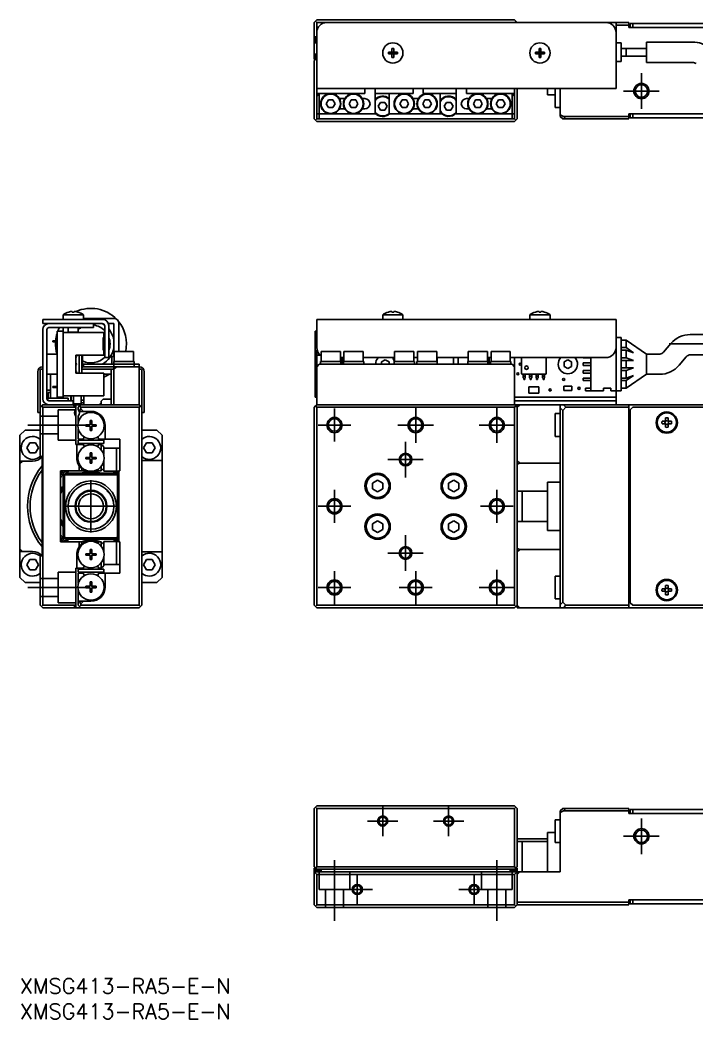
# Model space of a CAD drawing. Extents: x 0 to 566, y -8 to 193.
# Drawn here: x 0 to 133.3, y -8 to 188.8 of the extents above; entities that cross this region are included whole.
import ezdxf

# ---------------------------------------------------------------- set-up
doc = ezdxf.new("R2010")
doc.units = 0
doc.header["$LTSCALE"] = 0.5
doc.linetypes.add('CENTER', pattern=[50.8, 31.75, -6.35, 6.35, -6.35])
doc.linetypes.add('DASHED', pattern=[19.05, 12.7, -6.35])
for name, color, linetype in [('MSM_CENTER', 1, 'CENTER'), ('MSM_CONTINUOUS', 7, 'CONTINUOUS'), ('MSM_DASHED', 4, 'DASHED'), ('MSM_NARROW', 5, 'CONTINUOUS'), ('MSM_PART_NUMBER', 7, 'CONTINUOUS')]:
    doc.layers.add(name, color=color, linetype=linetype)
doc.styles.get("Standard").update_dxf_attribs({"font": 'txt.shx', "height": 1, "bigfont": 'bigfont.shx'})

# ---------------------------------------------------------------- blocks, each defined once
blk = doc.blocks.new('*U2')
at = {"layer": 'MSM_PART_NUMBER'}
blk.add_text('XMSG413-RA5-E-N', height=3, dxfattribs=at).set_placement((0, -3))
blk = doc.blocks.new('*U3')
at = {"layer": 'MSM_PART_NUMBER'}
blk.add_text('XMSG413-RA5-E-N', height=3, dxfattribs=at).set_placement((0, -8))

msp = doc.modelspace()

# ---------------------------------------------------------------- linework, layer by layer
at = {"layer": 'MSM_CENTER'}
for p, q in [((122.500001, 178.3), (122.500001, 171.3)), ((119.000001, 174.8), (126.000001, 174.8)), ((128.000001, 125.000001), (273.000001, 125.000001)), ((62.000001, 105.750001), (62.000001, 112.250001)), ((78.000001, 105.500001), (78.000001, 112.500001)), ((94.000001, 105.500001), (94.000001, 112.500001)), ((13.393954, 109.000001), (1.573791, 109.000001)), ((58.750001, 109.000001), (65.250001, 109.000001)), ((74.500001, 109.000001), (81.500001, 109.000001)), ((90.500001, 109.000001), (97.500001, 109.000001)), ((76.000001, 98.700001), (76.000001, 105.700001)), ((72.500001, 102.200001), (79.500001, 102.200001)), ((14.000001, 87.850001), (14.000001, 98.150001)), ((62.000001, 89.750001), (62.000001, 96.250001)), ((94.000001, 89.750001), (94.000001, 96.250001)), ((8.850001, 93.000001), (19.150001, 93.000001)), ((58.750001, 93.000001), (65.250001, 93.000001)), ((90.750001, 93.000001), (97.250001, 93.000001)), ((76.000001, 80.300001), (76.000001, 87.300001)), ((72.500001, 83.800001), (79.500001, 83.800001)), ((62.000001, 73.750001), (62.000001, 80.250001)), ((78.000001, 73.750001), (78.000001, 80.250001)), ((94.000001, 73.500001), (94.000001, 80.500001)), ((1.573791, 77.000001), (13.393954, 77.000001)), ((58.750001, 77.000001), (65.250001, 77.000001)), ((74.750001, 77.000001), (81.250001, 77.000001)), ((90.500001, 77.000001), (97.500001, 77.000001)), ((71.500001, 28.000001), (71.500001, 34.000001)), ((84.500001, 28.000001), (84.500001, 34.000001)), ((122.500001, 31.500001), (122.500001, 24.500001)), ((68.500001, 31.000001), (74.500001, 31.000001)), ((81.500001, 31.000001), (87.500001, 31.000001)), ((119.000001, 28.000001), (126.000001, 28.000001)), ((62.000001, 23.264857), (62.000001, 11.326492)), ((94.000001, 23.264857), (94.000001, 11.326492)), ((66.500001, 14.500001), (66.500001, 20.500001)), ((89.500001, 14.500001), (89.500001, 20.500001)), ((63.500001, 17.500001), (69.500001, 17.500001)), ((86.500001, 17.500001), (92.500001, 17.500001))]:
    msp.add_line(p, q, dxfattribs=at)
at = {"layer": 'MSM_CONTINUOUS'}
for p, q in [((58.500001, 188.8), (58.000001, 188.3)), ((58.000001, 181.1), (58.000001, 188.3)), ((58.500001, 188.3), (58.250001, 188.55)), ((58.500001, 188.8), (97.500001, 188.8)), ((58.500001, 188.3), (120.000001, 188.3)), ((58.500001, 169.3), (58.500001, 188.3)), ((97.750001, 188.55), (97.500001, 188.8)), ((97.750001, 188.55), (97.500001, 188.3)), ((98.000001, 188.3), (97.750001, 188.55)), ((117.500001, 188.3), (117.500001, 175.3)), ((120.000001, 187.8), (117.500001, 187.8)), ((120.000001, 188.3), (120.000001, 187.3)), ((135.500001, 187.3), (120.000001, 187.3)), ((120.300001, 187.3), (120.300001, 188.1)), ((120.300001, 188.1), (135.300001, 188.1)), ((120.800001, 188.1), (120.800001, 187.3)), ((58.200001, 185.5), (58.200001, 184.3)), ((58.200001, 185.5), (58.500001, 185.5)), ((58.200001, 184.3), (58.500001, 184.3)), ((73.320001, 183.186361), (73.680001, 183.186361)), ((73.320001, 182.48), (73.320001, 183.186361)), ((73.680001, 183.186361), (73.680001, 182.48)), ((102.320001, 183.186361), (102.680001, 183.186361)), ((102.320001, 182.48), (102.320001, 183.186361)), ((102.680001, 183.186361), (102.680001, 182.48)), ((118.500001, 184.3), (117.500001, 184.3)), ((118.500001, 184.3), (118.500001, 180.6)), ((123.500001, 183.2), (118.500001, 183.2)), ((119.500001, 183.2), (119.500001, 181.7)), ((123.500001, 184.45), (123.500001, 180.45)), ((132.622028, 184.45), (123.500001, 184.45)), ((58.000001, 181.8), (58.500001, 182.3)), ((58.500001, 181.8), (58.000001, 181.8)), ((58.000001, 181.6), (58.500001, 181.6)), ((58.500001, 181.3), (58.000001, 180.8)), ((58.100001, 181), (58.000001, 181.1)), ((58.100001, 180.9), (58.100001, 181.1)), ((58.500001, 181.4), (58.400001, 181.4)), ((72.613639, 182.12), (72.613639, 182.48)), ((72.613639, 182.48), (73.320001, 182.48)), ((73.320001, 182.12), (72.613639, 182.12)), ((73.330373, 182.469628), (73.320001, 182.48)), ((73.330373, 182.130372), (73.320001, 182.12)), ((73.320001, 181.413639), (73.320001, 182.12)), ((73.680001, 181.413639), (73.320001, 181.413639)), ((73.330373, 182.469628), (73.669629, 182.469628)), ((73.330373, 182.130372), (73.330373, 182.469628)), ((73.669629, 182.130372), (73.330373, 182.130372)), ((73.669629, 182.469628), (73.680001, 182.48)), ((73.669629, 182.469628), (73.669629, 182.130372)), ((73.669629, 182.130372), (73.680001, 182.12)), ((73.680001, 182.48), (74.386362, 182.48)), ((74.386362, 182.12), (73.680001, 182.12)), ((73.680001, 182.12), (73.680001, 181.413639)), ((74.386362, 182.48), (74.386362, 182.12)), ((101.613639, 182.48), (102.320001, 182.48)), ((101.613639, 182.12), (101.613639, 182.48)), ((102.320001, 182.12), (101.613639, 182.12)), ((102.330373, 182.469628), (102.320001, 182.48)), ((102.330373, 182.130372), (102.320001, 182.12)), ((102.320001, 181.413639), (102.320001, 182.12)), ((102.680001, 181.413639), (102.320001, 181.413639)), ((102.330373, 182.469628), (102.669629, 182.469628)), ((102.330373, 182.130372), (102.330373, 182.469628)), ((102.669629, 182.130372), (102.330373, 182.130372)), ((102.669629, 182.469628), (102.680001, 182.48)), ((102.669629, 182.469628), (102.669629, 182.130372)), ((102.669629, 182.130372), (102.680001, 182.12)), ((102.680001, 182.48), (103.386362, 182.48)), ((102.680001, 182.12), (102.680001, 181.413639)), ((103.386362, 182.12), (102.680001, 182.12)), ((103.386362, 182.48), (103.386362, 182.12)), ((118.500001, 181.7), (123.500001, 181.7)), ((58.000001, 169.3), (58.000001, 180.8)), ((58.500001, 180.8), (58.250001, 181.05)), ((118.500001, 180.6), (117.500001, 180.6)), ((123.500001, 180.45), (132.622028, 180.45)), ((117.500001, 175.3), (58.500001, 175.3)), ((68.000001, 174.3), (68.000001, 175.3)), ((70.000001, 175.3), (70.000001, 170.3)), ((77.500001, 174.3), (77.500001, 175.3)), ((79.500001, 175.3), (79.500001, 174.3)), ((86.000001, 175.3), (86.000001, 170.3)), ((88.000001, 175.3), (88.000001, 174.3)), ((97.500001, 175.3), (97.500001, 169.3)), ((98.000001, 175.3), (98.000001, 169.3)), ((104.000001, 174.05), (104.000001, 175.3)), ((105.500001, 175.3), (105.500001, 171.55)), ((106.500001, 169.8), (106.500001, 175.3)), ((58.500001, 173.8), (59.000001, 174.3)), ((68.000001, 174.3), (58.500001, 174.3)), ((59.000001, 174.3), (59.000001, 169.3)), ((64.01795, 173.3), (62.982052, 173.3)), ((68.000001, 173.3), (67.482052, 173.3)), ((70.000001, 174.3), (77.500001, 174.3)), ((72.800001, 174.3), (72.800001, 170.3)), ((78.51795, 173.3), (77.482052, 173.3)), ((79.500001, 174.3), (86.000001, 174.3)), ((82.800001, 170.3), (82.800001, 174.3)), ((88.000001, 174.3), (97.500001, 174.3)), ((88.51795, 173.3), (88.000001, 173.3)), ((93.01795, 173.3), (91.982052, 173.3)), ((97.000001, 169.3), (97.000001, 174.3)), ((97.000001, 174.3), (97.500001, 173.8)), ((104.000001, 174.05), (105.500001, 174.05)), ((60.383976, 172.3), (60.816988, 173.05)), ((60.816988, 171.55), (60.383976, 172.3)), ((60.816988, 173.05), (61.683014, 173.05)), ((61.683014, 171.55), (60.816988, 171.55)), ((61.683014, 173.05), (62.116026, 172.3)), ((62.116026, 172.3), (61.683014, 171.55)), ((62.982052, 171.3), (64.01795, 171.3)), ((64.883976, 172.3), (65.316988, 173.05)), ((65.316988, 171.55), (64.883976, 172.3)), ((65.316988, 173.05), (66.183014, 173.05)), ((66.183014, 171.55), (65.316988, 171.55)), ((66.183014, 173.05), (66.616026, 172.3)), ((66.616026, 172.3), (66.183014, 171.55)), ((67.482052, 171.3), (68.000001, 171.3)), ((70.633976, 171.8), (71.066988, 172.55)), ((71.066988, 171.05), (70.633976, 171.8)), ((71.066988, 172.55), (71.933014, 172.55)), ((71.933014, 172.55), (72.366026, 171.8)), ((72.366026, 171.8), (71.933014, 171.05)), ((74.883976, 172.3), (75.316988, 173.05)), ((75.316988, 171.55), (74.883976, 172.3)), ((75.316988, 173.05), (76.183014, 173.05)), ((76.183014, 171.55), (75.316988, 171.55)), ((76.183014, 173.05), (76.616026, 172.3)), ((76.616026, 172.3), (76.183014, 171.55)), ((77.482052, 171.3), (78.51795, 171.3)), ((79.383976, 172.3), (79.816988, 173.05)), ((79.816988, 171.55), (79.383976, 172.3)), ((79.816988, 173.05), (80.683014, 173.05)), ((80.683014, 171.55), (79.816988, 171.55)), ((80.683014, 173.05), (81.116026, 172.3)), ((81.116026, 172.3), (80.683014, 171.55)), ((83.633976, 171.8), (84.066988, 172.55)), ((84.066988, 171.05), (83.633976, 171.8)), ((84.066988, 172.55), (84.933014, 172.55)), ((84.933014, 172.55), (85.366026, 171.8)), ((85.366026, 171.8), (84.933014, 171.05)), ((88.000001, 171.3), (88.51795, 171.3)), ((89.383976, 172.3), (89.816988, 173.05)), ((89.816988, 171.55), (89.383976, 172.3)), ((89.816988, 173.05), (90.683014, 173.05)), ((90.683014, 171.55), (89.816988, 171.55)), ((90.683014, 173.05), (91.116026, 172.3)), ((91.116026, 172.3), (90.683014, 171.55)), ((91.982052, 171.3), (93.01795, 171.3)), ((93.883976, 172.3), (94.316988, 173.05)), ((94.316988, 171.55), (93.883976, 172.3)), ((94.316988, 173.05), (95.183014, 173.05)), ((95.183014, 171.55), (94.316988, 171.55)), ((95.183014, 173.05), (95.616026, 172.3)), ((95.616026, 172.3), (95.183014, 171.55)), ((105.500001, 171.55), (106.500001, 171.55)), ((58.000001, 169.3), (58.500001, 168.8)), ((58.250001, 169.05), (58.500001, 169.3)), ((58.500001, 170.3), (70.177125, 170.3)), ((97.500001, 169.3), (58.500001, 169.3)), ((71.933014, 171.05), (71.066988, 171.05)), ((72.800001, 170.3), (83.177125, 170.3)), ((84.933014, 171.05), (84.066988, 171.05)), ((85.822877, 170.3), (97.500001, 170.3)), ((97.500001, 169.3), (97.750001, 169.05)), ((97.750001, 169.05), (98.000001, 169.3)), ((106.500001, 170.106186), (107.112373, 169.8)), ((107.000001, 169.3), (106.500001, 169.8)), ((120.000001, 169.3), (107.000001, 169.3)), ((107.112373, 169.8), (120.000001, 169.8)), ((107.112373, 169.8), (107.612373, 169.3)), ((135.500001, 170.3), (120.000001, 170.3)), ((120.000001, 170.3), (120.000001, 169.3)), ((120.300001, 169.5), (120.300001, 170.3)), ((135.500001, 169.5), (120.300001, 169.5)), ((120.800001, 170.3), (120.800001, 169.5)), ((97.500001, 168.8), (58.500001, 168.8)), ((97.500001, 168.8), (97.750001, 169.05)), ((8.500001, 130.698001), (12.500001, 130.698001)), ((8.500001, 130.698001), (8.500001, 129.800001)), ((9.61364, 131.269523), (9.611385, 131.274146)), ((10.320001, 131.269523), (10.320001, 131.38986)), ((10.680001, 131.269523), (10.320001, 131.269523)), ((10.680001, 131.38986), (10.680001, 131.269523)), ((11.388617, 131.274146), (11.386363, 131.269523)), ((12.500001, 129.800001), (12.500001, 130.698001)), ((12.500001, 130.000001), (18.5, 130.000001)), ((71.500001, 130.698001), (75.500001, 130.698001)), ((71.500001, 130.698001), (71.500001, 129.800001)), ((72.613639, 131.269523), (72.611385, 131.274146)), ((73.320001, 131.269523), (73.320001, 131.38986)), ((73.680001, 131.269523), (73.320001, 131.269523)), ((73.680001, 131.38986), (73.680001, 131.269523)), ((74.388617, 131.274146), (74.386362, 131.269523)), ((75.500001, 129.800001), (75.500001, 130.698001)), ((100.500001, 130.698001), (104.500001, 130.698001)), ((100.500001, 130.698001), (100.500001, 129.800001)), ((101.613639, 131.269523), (101.611385, 131.274146)), ((102.320001, 131.269523), (102.320001, 131.38986)), ((102.680001, 131.269523), (102.320001, 131.269523)), ((102.680001, 131.38986), (102.680001, 131.269523)), ((103.388617, 131.274146), (103.386362, 131.269523)), ((104.500001, 129.800001), (104.500001, 130.698001)), ((4.500001, 129.000001), (4.500001, 129.800001)), ((4.500001, 129.800001), (16.300001, 129.800001)), ((16.200001, 129.000001), (4.500001, 129.000001)), ((5.700001, 128.200001), (14.500001, 128.200001)), ((8.5, 128.200001), (8.5, 127.500001)), ((9.500001, 128.199982), (9.500001, 127.300001)), ((11.500001, 127.300001), (11.500001, 128.199982)), ((14.500001, 129.000001), (14.500001, 128.200001)), ((16.700001, 122.300001), (16.700001, 128.500001)), ((18.5, 129.000001), (17.431372, 129.000001)), ((17.500001, 128.600001), (17.500001, 122.300001)), ((18.5, 122.500001), (18.5, 129.000001)), ((19.5, 123.500001), (19.5, 129.000001)), ((58.500001, 124.300001), (58.500001, 129.800001)), ((58.500001, 129.800001), (117.500001, 129.800001)), ((117.500001, 129.800001), (117.500001, 113.000001)), ((4.500001, 127.800001), (4.500001, 114.200001)), ((5.300001, 127.800001), (5.300001, 114.200001)), ((7.300001, 114.500001), (7.300001, 127.500001)), ((7.300001, 127.500001), (8.500001, 127.500001)), ((8.500001, 114.500001), (8.500001, 127.500001)), ((16.500001, 127.250001), (8.500001, 127.250001)), ((9.500001, 127.300001), (9.5, 127.250001)), ((9.500001, 127.300001), (11.500001, 127.300001)), ((9.500001, 127.300001), (9.550001, 127.250001)), ((11.450001, 127.250001), (11.500001, 127.300001)), ((16.400001, 123.750001), (16.400001, 126.250001)), ((16.500001, 126.250001), (16.400001, 126.250001)), ((16.500001, 126.250001), (16.500001, 127.250001)), ((58.200001, 114.500001), (58.200001, 127.500001)), ((58.200001, 127.500001), (58.500001, 127.500001)), ((118.500001, 126.250001), (117.500001, 126.250001)), ((118.500001, 126.250001), (118.500001, 115.750001)), ((142.000001, 126.830224), (132.112862, 126.830224)), ((6.500001, 125.625001), (6.500001, 125.375001)), ((7.300001, 125.625001), (6.500001, 125.625001)), ((7.300001, 125.375001), (6.500001, 125.375001)), ((16.400001, 125.450001), (16.500001, 125.450001)), ((16.400001, 125.075001), (16.500001, 125.075001)), ((16.400001, 124.925001), (16.500001, 124.925001)), ((16.400001, 124.550001), (16.500001, 124.550001)), ((16.500001, 124.550001), (16.500001, 125.450001)), ((119.500001, 125.750001), (118.500001, 125.750001)), ((118.500001, 124.250001), (119.500001, 124.250001)), ((119.500001, 125.750001), (119.500001, 124.250001)), ((123.500001, 123.000001), (119.500001, 125.750001)), ((119.500001, 124.250001), (120.954546, 123.250001)), ((128.28264, 125.044162), (126.867122, 123.357214)), ((7.300001, 123.000001), (5.300001, 123.000001)), ((11.000001, 122.750001), (16.500001, 122.750001)), ((11.000001, 119.250001), (11.000001, 122.750001)), ((11.700001, 122.750001), (11.700001, 119.250001)), ((12.200001, 122.750001), (12.200001, 119.250001)), ((12.350001, 122.750001), (12.350001, 121.000001)), ((16.500001, 123.750001), (16.400001, 123.750001)), ((16.500001, 122.750001), (16.500001, 123.750001)), ((17.500001, 122.300001), (16.700001, 122.300001)), ((18.600001, 122.500001), (18.1, 122.500001)), ((18.1, 122.500001), (18.1, 121.000003)), ((22.400001, 123.500001), (18.600001, 123.500001)), ((18.600001, 123.500001), (18.600001, 121.500001)), ((22.400001, 121.500001), (22.400001, 123.500001)), ((58.500001, 113.000001), (58.500001, 123.750001)), ((58.577112, 123.750001), (58.500001, 123.750001)), ((58.500001, 122.750001), (59.236078, 122.750001)), ((63.150001, 123.500001), (59.350001, 123.500001)), ((59.350001, 123.500001), (59.350001, 121.500001)), ((63.150001, 121.500001), (63.150001, 123.500001)), ((63.850001, 122.300001), (63.150001, 122.300001)), ((63.500001, 121.000001), (63.500001, 122.300001)), ((67.650001, 123.500001), (63.850001, 123.500001)), ((63.850001, 123.500001), (63.850001, 121.500001)), ((67.650001, 121.500001), (67.650001, 123.500001)), ((73.850001, 122.300001), (67.650001, 122.300001)), ((67.665001, 121.500001), (67.665001, 122.300001)), ((77.650001, 123.500001), (73.850001, 123.500001)), ((73.850001, 123.500001), (73.850001, 121.500001)), ((77.650001, 121.500001), (77.650001, 123.500001)), ((78.350001, 122.300001), (77.650001, 122.300001)), ((82.150001, 123.500001), (78.350001, 123.500001)), ((78.350001, 123.500001), (78.350001, 121.500001)), ((82.150001, 121.500001), (82.150001, 123.500001)), ((88.350001, 122.300001), (82.150001, 122.300001)), ((82.245001, 122.300001), (82.245001, 121.500001)), ((85.445001, 121.000001), (85.445001, 122.300001)), ((86.372501, 122.300001), (86.372501, 121.000001)), ((92.150001, 123.500001), (88.350001, 123.500001)), ((88.350001, 123.500001), (88.350001, 121.500001)), ((92.150001, 121.500001), (92.150001, 123.500001)), ((92.850001, 122.300001), (92.150001, 122.300001)), ((92.500001, 121.000001), (92.500001, 122.300001)), ((96.650001, 123.500001), (92.850001, 123.500001)), ((92.850001, 123.500001), (92.850001, 121.500001)), ((96.650001, 121.500001), (96.650001, 123.500001)), ((115.500001, 122.300001), (96.650001, 122.300001)), ((97.500001, 113.000001), (97.500001, 122.300001)), ((98.855001, 119.150001), (98.855001, 122.300001)), ((103.755001, 122.300001), (103.755001, 119.150001)), ((111.000001, 122.250001), (111.000001, 122.300001)), ((111.000001, 122.250001), (112.500001, 122.250001)), ((112.500001, 122.300001), (112.500001, 115.750001)), ((119.500001, 123.750001), (118.500001, 123.750001)), ((118.500001, 122.250001), (119.500001, 122.250001)), ((119.500001, 123.750001), (119.500001, 122.250001)), ((120.954546, 123.250001), (119.500001, 123.750001)), ((119.500001, 122.250001), (120.954546, 121.750001)), ((123.500001, 123.000001), (123.500001, 119.000001)), ((126.101078, 123.000001), (123.500001, 123.000001)), ((129.9313, 120.786063), (131.346817, 122.473011)), ((132.112862, 122.830224), (142.000001, 122.830224)), ((23.500001, 120.500001), (12.286493, 120.500001)), ((12.500001, 120.500001), (12.500001, 121.000003)), ((22.500001, 121.000003), (12.500001, 121.000003)), ((18.500001, 121.500001), (22.500001, 121.500001)), ((18.500001, 121.500001), (18.500001, 113.000001)), ((18.500001, 120.000001), (19.000001, 120.500001)), ((22.500001, 120.500001), (22.500001, 121.500001)), ((22.500001, 121.000001), (23.500001, 121.000001)), ((23.500001, 113.000001), (23.500001, 121.000001)), ((59.000001, 121.000001), (58.500001, 120.500001)), ((97.000001, 121.000001), (59.000001, 121.000001)), ((59.250001, 121.500001), (63.250001, 121.500001)), ((59.250001, 121.500001), (59.250001, 121.000001)), ((63.250001, 121.000001), (63.250001, 121.500001)), ((63.750001, 121.500001), (67.750001, 121.500001)), ((63.750001, 121.500001), (63.750001, 121.000001)), ((67.750001, 121.000001), (67.750001, 121.500001)), ((71.250001, 121.433014), (72.000001, 121.866027)), ((71.250001, 121.000001), (71.250001, 121.433014)), ((72.000001, 121.866027), (72.750001, 121.433014)), ((72.750001, 121.433014), (72.750001, 121.000001)), ((73.750001, 121.500001), (77.750001, 121.500001)), ((73.750001, 121.500001), (73.750001, 121.000001)), ((77.750001, 121.000001), (77.750001, 121.500001)), ((78.250001, 121.500001), (82.250001, 121.500001)), ((78.250001, 121.500001), (78.250001, 121.000001)), ((82.250001, 121.000001), (82.250001, 121.500001)), ((88.250001, 121.500001), (92.250001, 121.500001)), ((88.250001, 121.500001), (88.250001, 121.000001)), ((92.250001, 121.000001), (92.250001, 121.500001)), ((92.750001, 121.500001), (96.750001, 121.500001)), ((92.750001, 121.500001), (92.750001, 121.000001)), ((96.750001, 121.000001), (96.750001, 121.500001)), ((97.500001, 120.500001), (97.000001, 121.000001)), ((107.250001, 121.433014), (108.000001, 121.866027)), ((107.250001, 120.566989), (107.250001, 121.433014)), ((108.000001, 120.133976), (107.250001, 120.566989)), ((108.000001, 121.866027), (108.750001, 121.433014)), ((108.750001, 120.566989), (108.000001, 120.133976)), ((108.750001, 121.433014), (108.750001, 120.566989)), ((111.000001, 120.750001), (111.000001, 121.250001)), ((112.500001, 121.250001), (111.000001, 121.250001)), ((111.000001, 120.750001), (112.500001, 120.750001)), ((120.954546, 121.750001), (118.500001, 121.750001)), ((118.500001, 120.250001), (120.954546, 120.250001)), ((119.500001, 121.750001), (119.500001, 120.250001)), ((120.954546, 120.250001), (119.500001, 119.750001)), ((3.5, 111.500001), (3.5, 119.500001)), ((4, 119.800001), (4.000001, 112.500001)), ((4.499982, 120.000001), (4.2, 120.000001)), ((5.300001, 119.000001), (7.300001, 119.000001)), ((6, 119.000001), (6, 114.300001)), ((16.500001, 119.250001), (11.000001, 119.250001)), ((18.500001, 120.000001), (12.200001, 120.000001)), ((16.500001, 114.750001), (16.500001, 119.250001)), ((16.500001, 119.000001), (18, 119.000001)), ((18, 120.000001), (18, 113.000001)), ((23.8, 120.000001), (23.500001, 120.000001)), ((24, 119.800001), (24, 112.500002)), ((24.5, 111.500001), (24.5, 119.500001)), ((103.655001, 119.050001), (98.955001, 119.050001)), ((99.185001, 119.050001), (99.185001, 118.316397)), ((99.615001, 118.610001), (99.185001, 118.610001)), ((99.300001, 118.250001), (99.185001, 118.316397)), ((99.300001, 118.000001), (99.300001, 118.250001)), ((99.615001, 118.316397), (99.500001, 118.250001)), ((99.500001, 118.250001), (99.500001, 118.000001)), ((99.615001, 119.050001), (99.615001, 118.316397)), ((100.455001, 119.050001), (100.455001, 118.316397)), ((100.885001, 118.610001), (100.455001, 118.610001)), ((100.570001, 118.250001), (100.455001, 118.316397)), ((100.570001, 118.000001), (100.570001, 118.250001)), ((100.885001, 118.316397), (100.770001, 118.250001)), ((100.770001, 118.250001), (100.770001, 118.000001)), ((100.885001, 119.050001), (100.885001, 118.316397)), ((101.725001, 119.050001), (101.725001, 118.316397)), ((102.155001, 118.610001), (101.725001, 118.610001)), ((101.840001, 118.250001), (101.725001, 118.316397)), ((101.840001, 118.000001), (101.840001, 118.250001)), ((102.155001, 118.316397), (102.040001, 118.250001)), ((102.040001, 118.250001), (102.040001, 118.000001)), ((102.155001, 119.050001), (102.155001, 118.316397)), ((102.995001, 119.050001), (102.995001, 118.316397)), ((103.425001, 118.610001), (102.995001, 118.610001)), ((103.110001, 118.250001), (102.995001, 118.316397)), ((103.110001, 118.000001), (103.110001, 118.250001)), ((103.425001, 118.316397), (103.310001, 118.250001)), ((103.310001, 118.250001), (103.310001, 118.000001)), ((103.425001, 119.050001), (103.425001, 118.316397)), ((111.000001, 119.250001), (111.000001, 119.750001)), ((112.500001, 119.750001), (111.000001, 119.750001)), ((111.000001, 119.250001), (112.500001, 119.250001)), ((111.000001, 117.750001), (111.000001, 118.250001)), ((112.500001, 118.250001), (111.000001, 118.250001)), ((119.500001, 119.750001), (118.500001, 119.750001)), ((118.500001, 118.250001), (119.500001, 118.250001)), ((119.500001, 119.750001), (119.500001, 118.250001)), ((119.500001, 116.250001), (123.500001, 119.000001)), ((119.500001, 118.250001), (120.954546, 118.750001)), ((120.954546, 118.750001), (119.500001, 117.750001)), ((123.500001, 119.000001), (126.101078, 119.000001)), ((6.500001, 116.625001), (6.500001, 116.375001)), ((7.300001, 116.625001), (6.500001, 116.625001)), ((7.300001, 116.375001), (6.500001, 116.375001)), ((99.300001, 118.000001), (99.500001, 118.000001)), ((100.307501, 116.545001), (100.307501, 115.295001)), ((102.307501, 116.545001), (100.307501, 116.545001)), ((100.570001, 118.000001), (100.770001, 118.000001)), ((101.840001, 118.000001), (102.040001, 118.000001)), ((102.307501, 115.295001), (102.307501, 116.545001)), ((103.110001, 118.000001), (103.310001, 118.000001)), ((107.175001, 116.637501), (107.175001, 115.837501)), ((108.775001, 116.637501), (107.175001, 116.637501)), ((108.775001, 115.837501), (108.775001, 116.637501)), ((111.000001, 117.750001), (112.500001, 117.750001)), ((111.500001, 115.750001), (111.500001, 116.250001)), ((112.500001, 116.250001), (111.500001, 116.250001)), ((115.000001, 116.250001), (116.500001, 116.250001)), ((115.000001, 115.750001), (115.000001, 116.250001)), ((116.500001, 115.750001), (116.500001, 116.250001)), ((119.500001, 117.750001), (118.500001, 117.750001)), ((118.500001, 116.250001), (119.500001, 116.250001)), ((119.500001, 117.750001), (119.500001, 116.250001)), ((5.300001, 115.900001), (6, 115.900001)), ((5.500001, 114.300001), (9.500001, 114.300001)), ((5.500001, 114.300001), (5.500001, 113.853591)), ((5.574998, 115.400001), (6, 115.400001)), ((5.574998, 114.300001), (5.574998, 115.400001)), ((7.300001, 114.500001), (8.500001, 114.500001)), ((8.500001, 114.750001), (16.500001, 114.750001)), ((9.500001, 113.800001), (9.500001, 114.300001)), ((10, 113.800001), (10, 114.750001)), ((10.074998, 114.600001), (10.074998, 113.800001)), ((10.574998, 113.000001), (10.574998, 114.600001)), ((12.074998, 114.750001), (12.074998, 113.000001)), ((12.574998, 113.000001), (12.574998, 114.750001)), ((58.500001, 114.500001), (58.200001, 114.500001)), ((117.500001, 114.500001), (97.500001, 114.500001)), ((100.307501, 115.295001), (102.307501, 115.295001)), ((107.175001, 115.837501), (108.775001, 115.837501)), ((111.500001, 115.750001), (115.000001, 115.750001)), ((116.500001, 115.750001), (118.500001, 115.750001)), ((4.000001, 112.500001), (4.500001, 113.000001)), ((4.000001, 103.000001), (4.000001, 112.500001)), ((4.250001, 112.750001), (4.500001, 112.500001)), ((4.500001, 113.000001), (23.500001, 113.000001)), ((4.500001, 112.500001), (4.500001, 73.500001)), ((11.000001, 112.500001), (4.500001, 112.500001)), ((5.074998, 113.000001), (5.074998, 113.175613)), ((5.500001, 113.898583), (5.437043, 113.898583)), ((5.574998, 113.000001), (5.574998, 113.00653)), ((5.700001, 113.800001), (10.500001, 113.800001)), ((10.500001, 113.800001), (10.500001, 113.000001)), ((11.000001, 112.500001), (10.500001, 113.000001)), ((10.574998, 113.200001), (12.074998, 113.200001)), ((11.000001, 113.000001), (11.000001, 105.200001)), ((11.500001, 112.500001), (12.000001, 113.000001)), ((11.500001, 112.061439), (11.500001, 112.500001)), ((12.000001, 112.200001), (11.685032, 111.754568)), ((11.750001, 112.750001), (12.000001, 112.500001)), ((12.000001, 112.500001), (12.000001, 112.200001)), ((23.500001, 112.500001), (12.000001, 112.500001)), ((12.500001, 111.700001), (12.000001, 112.200001)), ((12.574998, 113.898583), (12.074998, 113.898583)), ((12.574998, 113.400001), (12.074998, 113.400001)), ((16.002498, 113.190001), (15.892498, 113.190001)), ((16.002498, 113.000001), (16.002498, 113.65858)), ((16.031788, 113.729291), (16.353209, 114.050712)), ((16.42392, 114.080001), (18, 114.080001)), ((24.000001, 112.500001), (23.500001, 113.000001)), ((23.500001, 112.500001), (23.750001, 112.750001)), ((23.500001, 73.500001), (23.500001, 112.500001)), ((24.000001, 112.500001), (24.000001, 73.500001)), ((58.000001, 112.500001), (58.500001, 113.000001)), ((58.000001, 73.500001), (58.000001, 112.500001)), ((58.250001, 112.750001), (58.500001, 112.500001)), ((58.500001, 113.000001), (135.500001, 113.000001)), ((97.500001, 112.500001), (58.500001, 112.500001)), ((58.500001, 112.500001), (58.500001, 73.500001)), ((117.500001, 113.800001), (97.500001, 113.800001)), ((97.500001, 113.000001), (97.750001, 112.750001)), ((97.500001, 112.500001), (97.750001, 112.750001)), ((97.500001, 73.500001), (97.500001, 112.500001)), ((97.750001, 112.750001), (98.000001, 112.500001)), ((98.000001, 112.500001), (98.500001, 113.000001)), ((98.000001, 113.000001), (98.000001, 73.000001)), ((106.500001, 73.000001), (106.500001, 113.000001)), ((107.000001, 111.887629), (106.500001, 112.387629)), ((107.612373, 112.500001), (107.000001, 111.887629)), ((107.112373, 113.000001), (107.612373, 112.500001)), ((120.000001, 112.500001), (107.612373, 112.500001)), ((120.000001, 113.000001), (120.000001, 73.000001)), ((120.800001, 112.500001), (120.300001, 112.000001)), ((134.800001, 112.500001), (120.800001, 112.500001)), ((4, 111.500001), (3.5, 111.500001)), ((11.500001, 110.738564), (11.500001, 109.614144)), ((11.703941, 111.700001), (14.000001, 111.700001)), ((24.5, 111.500001), (24, 111.500001)), ((105.500001, 111.250001), (105.500001, 106.750001)), ((106.500001, 111.250001), (105.500001, 111.250001)), ((107.000001, 111.887629), (107.000001, 74.112374)), ((120.300001, 112.000001), (120.300001, 74.000001)), ((127.260001, 110.419186), (127.260001, 109.740001)), ((127.740001, 109.740001), (127.740001, 110.419186)), ((13.000001, 109.045001), (13.795001, 109.045001)), ((13.000001, 109.045001), (13.000001, 108.755001)), ((13.000001, 108.755001), (13.795001, 108.755001)), ((13.529995, 108.755001), (13.529995, 109.045001)), ((13.855001, 109.900001), (14.145001, 109.900001)), ((13.855001, 109.105001), (13.855001, 109.900001)), ((14.145001, 109.370008), (13.855001, 109.370008)), ((13.855001, 107.900001), (13.855001, 108.695001)), ((13.855001, 108.429995), (14.145001, 108.429995)), ((14.145001, 109.105001), (14.145001, 109.900001)), ((14.145001, 107.900001), (14.145001, 108.695001)), ((14.205001, 109.045001), (15.000001, 109.045001)), ((14.205001, 108.755001), (15.000001, 108.755001)), ((14.470008, 108.755001), (14.470008, 109.045001)), ((15.000001, 109.045001), (15.000001, 108.755001)), ((16.800001, 108.900001), (16.800001, 106.200001)), ((127.260001, 109.740001), (126.580816, 109.740001)), ((126.580816, 109.260001), (127.260001, 109.260001)), ((127.260001, 109.260001), (127.260001, 108.580817)), ((128.419185, 109.740001), (127.740001, 109.740001)), ((127.740001, 109.260001), (128.419185, 109.260001)), ((127.740001, 108.580817), (127.740001, 109.260001)), ((1, 108.000001), (0, 107.000001)), ((0, 79.000001), (0, 107.000001)), ((1, 108.000001), (4.000001, 108.000001)), ((11.500001, 108.185859), (11.500001, 106.200001)), ((12.449346, 106.200001), (12.599457, 106.460001)), ((13.855001, 107.900001), (14.145001, 107.900001)), ((15.400546, 106.460001), (15.550657, 106.200001)), ((24.000001, 108.000001), (27, 108.000001)), ((28, 107.000001), (27, 108.000001)), ((28, 107.000001), (28.000001, 102.000001)), ((105.500001, 106.750001), (106.500001, 106.750001)), ((1.3453, 104.500001), (1.92265, 105.500001)), ((1.92265, 103.500001), (1.3453, 104.500001)), ((1.92265, 105.500001), (3.077351, 105.500001)), ((3.077351, 105.500001), (3.654701, 104.500001)), ((3.654701, 104.500001), (3.077351, 103.500001)), ((12.44993, 105.200001), (11.000001, 105.200001)), ((11.200001, 105.200001), (11.200001, 102.500001)), ((11.500001, 106.200001), (12.449346, 106.200001)), ((16.500001, 106.000001), (11.500001, 106.000001)), ((11.500001, 105.400001), (11.500001, 106.000001)), ((16.500001, 105.400001), (11.500001, 105.400001)), ((12.44993, 105.200001), (12.578849, 104.976708)), ((15.379061, 104.903801), (15.550072, 105.200001)), ((15.550072, 105.200001), (16.000001, 105.200001)), ((15.550657, 106.200001), (19.700001, 106.200001)), ((16.000001, 104.161326), (16.000001, 105.200001)), ((16.000001, 105.200001), (16.500001, 104.700001)), ((16.500001, 105.400001), (16.500001, 106.000001)), ((16.500001, 104.700001), (16.500001, 103.214144)), ((19.700001, 104.450001), (16.500001, 104.450001)), ((19.000001, 99.950001), (19.000001, 104.450001)), ((19.700001, 106.200001), (19.700001, 100.000001)), ((24.3453, 104.500001), (24.92265, 105.500001)), ((24.92265, 103.500001), (24.3453, 104.500001)), ((24.92265, 105.500001), (26.077351, 105.500001)), ((26.077351, 105.500001), (26.654701, 104.500001)), ((26.654701, 104.500001), (26.077351, 103.500001)), ((3.077351, 103.500001), (1.92265, 103.500001)), ((4.350001, 102.650001), (4.000001, 103.000001)), ((4.350001, 83.350001), (4.350001, 102.650001)), ((13.000001, 102.645001), (13.795001, 102.645001)), ((13.000001, 102.645001), (13.000001, 102.355001)), ((13.000001, 102.355001), (13.795001, 102.355001)), ((13.529995, 102.355001), (13.529995, 102.645001)), ((13.855001, 103.500001), (14.145001, 103.500001)), ((13.855001, 102.705001), (13.855001, 103.500001)), ((14.145001, 102.970008), (13.855001, 102.970008)), ((14.145001, 102.705001), (14.145001, 103.500001)), ((14.205001, 102.645001), (15.000001, 102.645001)), ((14.205001, 102.355001), (15.000001, 102.355001)), ((14.470008, 102.355001), (14.470008, 102.645001)), ((15.000001, 102.645001), (15.000001, 102.355001)), ((26.077351, 103.500001), (24.92265, 103.500001)), ((120.300001, 103.000001), (120.000001, 103.000001)), ((0, 101.400001), (0.5, 101.900001)), ((2.5, 101.900001), (0, 101.900001)), ((11.700001, 100.000001), (11.700001, 100.90313)), ((13.855001, 101.500001), (13.855001, 102.295001)), ((13.855001, 102.029995), (14.145001, 102.029995)), ((13.855001, 101.500001), (14.145001, 101.500001)), ((14.145001, 101.500001), (14.145001, 102.295001)), ((16.000001, 100.000001), (16.000001, 100.838677)), ((16.500001, 100.500001), (16.000001, 100.000001)), ((16.500001, 101.785859), (16.500001, 99.950001)), ((28.000001, 102.000001), (24.000001, 102.000001)), ((28.000001, 102.000001), (28.000001, 84.000001)), ((98.500001, 101.485283), (98.000001, 101.985283)), ((98.000001, 101.305611), (98.500001, 101.485283)), ((106.500001, 101.485283), (98.500001, 101.485283)), ((120.000001, 101.250001), (120.300001, 101.250001)), ((13.285858, 100.000001), (8.000001, 100.000001)), ((8.000001, 100.000001), (8.000001, 86.000001)), ((8.500001, 98.700001), (8.800001, 99.000001)), ((8.500001, 87.300001), (8.500001, 98.700001)), ((9.000001, 99.200001), (8.800001, 99.000001)), ((8.800001, 99.000001), (8.800001, 87.000001)), ((9.000001, 99.200001), (9.300001, 99.500001)), ((19.000001, 99.200001), (9.000001, 99.200001)), ((9.300001, 99.500001), (18.700001, 99.500001)), ((12.200001, 100.35524), (12.200001, 100.000001)), ((16.000001, 100.000001), (14.714144, 100.000001)), ((16.500001, 99.950001), (19.500001, 99.950001)), ((18.700001, 99.500001), (19.000001, 99.200001)), ((19.200001, 99.000001), (19.000001, 99.200001)), ((19.200001, 87.000001), (19.200001, 99.000001)), ((19.200001, 99.000001), (19.500001, 98.700001)), ((19.500001, 100.000001), (19.500001, 86.000001)), ((19.700001, 100.000001), (19.500001, 100.000001)), ((69.500001, 97.577352), (70.500001, 98.154702)), ((69.500001, 96.422651), (69.500001, 97.577352)), ((70.500001, 98.154702), (71.500001, 97.577352)), ((71.500001, 97.577352), (71.500001, 96.422651)), ((84.500001, 97.577352), (85.500001, 98.154702)), ((84.500001, 96.422651), (84.500001, 97.577352)), ((85.500001, 98.154702), (86.500001, 97.577352)), ((86.500001, 97.577352), (86.500001, 96.422651)), ((104.000001, 88.250001), (104.000001, 97.750001)), ((106.500001, 97.750001), (104.000001, 97.750001)), ((120.200001, 98.000001), (120.000001, 97.800001)), ((120.200001, 98.000001), (120.200001, 88.000001)), ((120.300001, 98.000001), (120.200001, 98.000001)), ((17.200001, 95.975001), (17.200001, 96.16386)), ((17.200001, 95.975001), (17.425001, 95.750001)), ((17.425001, 95.918798), (17.425001, 95.750001)), ((17.425001, 95.750001), (17.561725, 95.750001)), ((17.561744, 95.750001), (17.561896, 95.750001)), ((70.500001, 95.845301), (69.500001, 96.422651)), ((71.500001, 96.422651), (70.500001, 95.845301)), ((85.500001, 95.845301), (84.500001, 96.422651)), ((86.500001, 96.422651), (85.500001, 95.845301)), ((104.000001, 96.000001), (98.000001, 96.000001)), ((99.000001, 89.999996), (99.000001, 96.000006)), ((17.425001, 90.250001), (17.200001, 90.025001)), ((17.200001, 89.836143), (17.200001, 90.025001)), ((17.425001, 90.250001), (17.425001, 90.081205)), ((17.561869, 90.250001), (17.425001, 90.250001)), ((69.500001, 89.577352), (70.500001, 90.154702)), ((69.500001, 88.422651), (69.500001, 89.577352)), ((70.500001, 90.154702), (71.500001, 89.577352)), ((71.500001, 89.577352), (71.500001, 88.422651)), ((84.500001, 89.577352), (85.500001, 90.154702)), ((84.500001, 88.422651), (84.500001, 89.577352)), ((85.500001, 90.154702), (86.500001, 89.577352)), ((86.500001, 89.577352), (86.500001, 88.422651)), ((98.000001, 90.000001), (104.000001, 90.000001)), ((8.500001, 87.300001), (9.000001, 86.800001)), ((9.000001, 86.800001), (19.000001, 86.800001)), ((9.300001, 86.500001), (9.000001, 86.800001)), ((19.000001, 86.800001), (18.700001, 86.500001)), ((19.000001, 86.800001), (19.500001, 87.300001)), ((70.500001, 87.845301), (69.500001, 88.422651)), ((71.500001, 88.422651), (70.500001, 87.845301)), ((85.500001, 87.845301), (84.500001, 88.422651)), ((86.500001, 88.422651), (85.500001, 87.845301)), ((104.000001, 88.250001), (106.500001, 88.250001)), ((120.000001, 88.200001), (120.200001, 88.000001)), ((120.200001, 88.000001), (120.300001, 88.000001)), ((13.285858, 86.000001), (8.000001, 86.000001)), ((18.700001, 86.500001), (9.300001, 86.500001)), ((11.700001, 85.096873), (11.700001, 86.000001)), ((12.200001, 86.000001), (12.200001, 85.644763)), ((14.714144, 86.000001), (16.000001, 86.000001)), ((16.000001, 85.161326), (16.000001, 86.000001)), ((16.000001, 86.000001), (16.500001, 85.500001)), ((16.500001, 86.050001), (16.500001, 84.214144)), ((19.500001, 86.050001), (16.500001, 86.050001)), ((19.000001, 81.550001), (19.000001, 86.050001)), ((19.700001, 86.000001), (19.500001, 86.000001)), ((19.700001, 86.000001), (19.700001, 79.800001)), ((98.500001, 84.51472), (98.000001, 84.694392)), ((120.300001, 84.750001), (120.000001, 84.750001)), ((0.5, 84.100001), (0, 84.600001)), ((0, 84.100001), (2.5, 84.100001)), ((4.000001, 83.000001), (4.350001, 83.350001)), ((4.000001, 73.500001), (4.000001, 83.000001)), ((11.200001, 80.800001), (11.200001, 83.500001)), ((13.000001, 83.645001), (13.795001, 83.645001)), ((13.000001, 83.645001), (13.000001, 83.355001)), ((13.000001, 83.355001), (13.795001, 83.355001)), ((13.529995, 83.355001), (13.529995, 83.645001)), ((13.855001, 84.500001), (14.145001, 84.500001)), ((13.855001, 83.705001), (13.855001, 84.500001)), ((14.145001, 83.970008), (13.855001, 83.970008)), ((13.855001, 82.500001), (13.855001, 83.295001)), ((13.855001, 83.029995), (14.145001, 83.029995)), ((14.145001, 83.705001), (14.145001, 84.500001)), ((14.145001, 82.500001), (14.145001, 83.295001)), ((14.205001, 83.645001), (15.000001, 83.645001)), ((14.205001, 83.355001), (15.000001, 83.355001)), ((14.470008, 83.355001), (14.470008, 83.645001)), ((15.000001, 83.645001), (15.000001, 83.355001)), ((16.500001, 82.785859), (16.500001, 81.300001)), ((24.000001, 84.000001), (28.000001, 84.000001)), ((28.000001, 84.000001), (28, 79.000001)), ((98.000001, 84.01472), (98.500001, 84.51472)), ((98.500001, 84.51472), (106.500001, 84.51472)), ((120.000001, 83.000001), (120.300001, 83.000001)), ((1.3453, 81.500001), (1.92265, 82.500001)), ((1.92265, 80.500001), (1.3453, 81.500001)), ((1.92265, 82.500001), (3.077351, 82.500001)), ((3.077351, 82.500001), (3.654701, 81.500001)), ((3.654701, 81.500001), (3.077351, 80.500001)), ((11.000001, 73.000001), (11.000001, 80.800001)), ((12.44993, 80.800001), (11.000001, 80.800001)), ((12.44993, 80.800001), (12.578849, 81.023295)), ((13.855001, 82.500001), (14.145001, 82.500001)), ((15.379061, 81.096202), (15.550072, 80.800001)), ((16.000001, 80.800001), (15.550072, 80.800001)), ((16.000001, 80.800001), (16.000001, 81.838677)), ((16.500001, 81.300001), (16.000001, 80.800001)), ((16.500001, 81.550001), (19.700001, 81.550001)), ((24.3453, 81.500001), (24.92265, 82.500001)), ((24.92265, 80.500001), (24.3453, 81.500001)), ((24.92265, 82.500001), (26.077351, 82.500001)), ((26.077351, 82.500001), (26.654701, 81.500001)), ((26.654701, 81.500001), (26.077351, 80.500001)), ((0, 79.000001), (1, 78.000001)), ((3.077351, 80.500001), (1.92265, 80.500001)), ((16.500001, 80.600001), (11.500001, 80.600001)), ((11.500001, 80.000001), (11.500001, 80.600001)), ((16.500001, 80.000001), (11.500001, 80.000001)), ((12.449346, 79.800001), (11.500001, 79.800001)), ((11.500001, 79.800001), (11.500001, 77.814144)), ((12.599457, 79.540001), (12.449346, 79.800001)), ((15.550657, 79.800001), (15.400546, 79.540001)), ((19.700001, 79.800001), (15.550657, 79.800001)), ((16.500001, 80.000001), (16.500001, 80.600001)), ((16.800001, 79.800001), (16.800001, 77.100001)), ((26.077351, 80.500001), (24.92265, 80.500001)), ((27, 78.000001), (28, 79.000001)), ((105.500001, 79.250001), (105.500001, 74.750001)), ((106.500001, 79.250001), (105.500001, 79.250001)), ((4.000001, 78.000001), (1, 78.000001)), ((13.000001, 77.245001), (13.795001, 77.245001)), ((13.000001, 77.245001), (13.000001, 76.955001)), ((13.000001, 76.955001), (13.795001, 76.955001)), ((13.529995, 76.955001), (13.529995, 77.245001)), ((13.855001, 78.100001), (14.145001, 78.100001)), ((13.855001, 77.305001), (13.855001, 78.100001)), ((14.145001, 77.570008), (13.855001, 77.570008)), ((13.855001, 76.100001), (13.855001, 76.895001)), ((14.145001, 77.305001), (14.145001, 78.100001)), ((14.145001, 76.100001), (14.145001, 76.895001)), ((14.205001, 77.245001), (15.000001, 77.245001)), ((14.205001, 76.955001), (15.000001, 76.955001)), ((14.470008, 76.955001), (14.470008, 77.245001)), ((15.000001, 77.245001), (15.000001, 76.955001)), ((27, 78.000001), (24.000001, 78.000001)), ((127.260001, 77.419186), (127.260001, 76.740001)), ((127.740001, 76.740001), (127.740001, 77.419186)), ((11.500001, 73.500001), (11.500001, 76.385859)), ((13.855001, 76.629995), (14.145001, 76.629995)), ((13.855001, 76.100001), (14.145001, 76.100001)), ((127.260001, 76.740001), (126.580816, 76.740001)), ((126.580816, 76.260001), (127.260001, 76.260001)), ((127.260001, 76.260001), (127.260001, 75.580817)), ((128.419185, 76.740001), (127.740001, 76.740001)), ((127.740001, 75.580817), (127.740001, 76.260001)), ((127.740001, 76.260001), (128.419185, 76.260001)), ((4.500001, 73.000001), (4.000001, 73.500001)), ((4.500001, 73.500001), (4.250001, 73.250001)), ((4.500001, 73.500001), (11.000001, 73.500001)), ((23.500001, 73.000001), (4.500001, 73.000001)), ((10.500001, 73.000001), (11.000001, 73.500001)), ((11.500001, 74.300001), (14.000001, 74.300001)), ((12.000001, 73.000001), (11.500001, 73.500001)), ((11.646448, 74.300001), (12.000001, 73.800001)), ((12.000001, 73.500001), (11.750001, 73.250001)), ((12.000001, 73.800001), (12.500001, 74.300001)), ((12.000001, 73.800001), (12.000001, 73.500001)), ((12.000001, 73.500001), (23.500001, 73.500001)), ((23.750001, 73.250001), (23.500001, 73.500001)), ((23.500001, 73.000001), (24.000001, 73.500001)), ((58.500001, 73.000001), (58.000001, 73.500001)), ((58.500001, 73.500001), (58.250001, 73.250001)), ((58.500001, 73.500001), (97.500001, 73.500001)), ((97.500001, 73.000001), (58.500001, 73.000001)), ((97.750001, 73.250001), (97.500001, 73.500001)), ((97.750001, 73.250001), (97.500001, 73.000001)), ((98.000001, 73.500001), (97.750001, 73.250001)), ((98.500001, 73.000001), (98.000001, 73.500001)), ((98.000001, 73.000001), (141.500001, 73.000001)), ((105.500001, 74.750001), (106.500001, 74.750001)), ((106.500001, 73.612374), (107.000001, 74.112374)), ((107.000001, 74.112374), (107.612373, 73.500001)), ((107.612373, 73.500001), (107.112373, 73.000001)), ((107.612373, 73.500001), (120.000001, 73.500001)), ((120.300001, 74.000001), (120.800001, 73.500001)), ((120.800001, 73.500001), (134.800001, 73.500001)), ((58.500001, 34.000001), (58.000001, 33.500001)), ((58.000001, 22.000001), (58.000001, 33.500001)), ((58.500001, 33.500001), (58.250001, 33.750001)), ((58.500001, 34.000001), (97.500001, 34.000001)), ((58.500001, 33.500001), (58.500001, 22.000001)), ((97.500001, 33.500001), (58.500001, 33.500001)), ((97.750001, 33.750001), (97.500001, 34.000001)), ((97.750001, 33.750001), (97.500001, 33.500001)), ((97.500001, 22.000001), (97.500001, 33.500001)), ((98.000001, 33.500001), (97.750001, 33.750001)), ((98.000001, 33.500001), (98.000001, 22.000001)), ((106.500001, 33.000001), (107.000001, 33.500001)), ((107.000001, 33.500001), (120.000001, 33.500001)), ((107.612373, 33.500001), (107.112373, 33.000001)), ((120.000001, 33.500001), (120.000001, 32.500001)), ((106.500001, 33.000001), (106.500001, 21.000001)), ((107.112373, 33.000001), (106.500001, 32.693815)), ((120.000001, 33.000001), (107.112373, 33.000001)), ((120.000001, 32.500001), (135.500001, 32.500001)), ((120.300001, 32.500001), (120.300001, 33.300001)), ((120.300001, 33.300001), (135.700001, 33.300001)), ((120.800001, 33.300001), (120.800001, 32.500001)), ((105.500001, 31.250001), (105.500001, 26.750001)), ((106.500001, 31.250001), (105.500001, 31.250001)), ((104.000001, 21.000001), (104.000001, 28.750001)), ((105.500001, 28.750001), (104.000001, 28.750001)), ((104.000001, 27.500001), (98.000001, 27.500001)), ((104.000001, 27.000001), (98.000001, 27.000001)), ((99.000001, 20.999996), (99.000001, 27.000006)), ((105.500001, 26.750001), (106.500001, 26.750001)), ((58.000001, 22.000001), (58.500001, 21.500001)), ((58.000001, 21.700001), (58.100001, 21.800001)), ((58.000001, 14.500001), (58.000001, 21.700001)), ((58.100001, 21.700001), (58.100001, 21.900001)), ((58.250001, 21.750001), (58.500001, 22.000001)), ((58.500001, 22.000001), (97.500001, 22.000001)), ((97.500001, 22.000001), (97.750001, 21.750001)), ((97.500001, 21.500001), (97.750001, 21.750001)), ((97.750001, 21.750001), (98.000001, 22.000001)), ((97.900001, 21.900001), (97.900001, 21.700001)), ((97.900001, 21.800001), (98.000001, 21.700001)), ((98.000001, 14.500001), (98.000001, 21.700001)), ((58.000001, 21.200001), (59.400001, 21.200001)), ((58.000001, 21.000001), (106.500001, 21.000001)), ((58.500001, 20.500001), (58.000001, 21.000001)), ((58.400001, 21.400001), (59.100001, 21.400001)), ((97.500001, 21.500001), (58.500001, 21.500001)), ((97.500001, 20.500001), (58.500001, 20.500001)), ((58.500001, 20.500001), (58.500001, 14.500001)), ((59.400001, 21.500001), (59.400001, 21.200001)), ((96.600001, 21.500001), (96.600001, 21.200001)), ((98.000001, 21.200001), (96.600001, 21.200001)), ((96.900001, 21.400001), (97.600001, 21.400001)), ((98.000001, 21.000001), (97.500001, 20.500001)), ((97.500001, 14.500001), (97.500001, 20.500001)), ((98.000001, 20.500001), (98.500001, 21.000001)), ((58.000001, 14.500001), (58.500001, 14.000001)), ((58.250001, 14.250001), (58.500001, 14.500001)), ((58.500001, 14.500001), (97.500001, 14.500001)), ((97.500001, 14.000001), (58.500001, 14.000001)), ((97.500001, 14.500001), (97.750001, 14.250001)), ((97.500001, 14.000001), (97.750001, 14.250001)), ((97.750001, 14.250001), (98.000001, 14.500001)), ((98.000001, 15.000001), (120.000001, 15.000001)), ((120.000001, 14.500001), (98.000001, 14.500001)), ((120.000001, 15.500001), (135.500001, 15.500001)), ((120.000001, 15.500001), (120.000001, 14.500001)), ((120.300001, 14.700001), (120.300001, 15.500001)), ((135.300001, 14.700001), (120.300001, 14.700001)), ((120.800001, 15.500001), (120.800001, 14.700001))]:
    msp.add_line(p, q, dxfattribs=at)
for centre, radius in [((73.500001, 182.3), 2), ((102.500001, 182.3), 2), ((122.500001, 174.8), 1.2295), ((61.250001, 172.3), 2), ((61.250001, 172.3), 1.9), ((65.750001, 172.3), 2), ((65.750001, 172.3), 1.9), ((75.750001, 172.3), 2), ((75.750001, 172.3), 1.9), ((80.250001, 172.3), 2), ((80.250001, 172.3), 1.9), ((90.250001, 172.3), 2), ((90.250001, 172.3), 1.9), ((94.750001, 172.3), 2), ((94.750001, 172.3), 1.9), ((98.615001, 121.000001), 0.2), ((99.855001, 120.300001), 0.35), ((98.132501, 119.095001), 0.2), ((107.175001, 118.000001), 0.2), ((104.482501, 115.920001), 0.2), ((110.197501, 116.237501), 0.2), ((14.000001, 108.900001), 2.6), ((127.500001, 109.500001), 2.1), ((127.500001, 109.500001), 1.9), ((14.000001, 102.500001), 2.6), ((76.000001, 102.200001), 1.0065), ((70.500001, 97.000001), 2.5), ((70.500001, 97.000001), 2.25), ((85.500001, 97.000001), 2.5), ((85.500001, 97.000001), 2.25), ((14.000001, 93.000001), 5), ((14.000001, 93.000001), 4.5), ((14.000001, 93.000001), 3.15), ((14.000001, 93.000001), 3), ((70.500001, 89.000001), 2.5), ((70.500001, 89.000001), 2.25), ((85.500001, 89.000001), 2.5), ((85.500001, 89.000001), 2.25), ((14.000001, 83.500001), 2.6), ((76.000001, 83.800001), 1.0065), ((14.000001, 77.100001), 2.6), ((127.500001, 76.500001), 2.1), ((127.500001, 76.500001), 1.9), ((71.500001, 31.000001), 0.7835), ((84.500001, 31.000001), 0.7835), ((122.500001, 28.000001), 1.2295), ((66.500001, 17.500001), 0.7835), ((89.500001, 17.500001), 0.7835)]:
    msp.add_circle(centre, radius, dxfattribs=at)
at = {"layer": 'MSM_CONTINUOUS', "extrusion": (0, 0, -1)}
for centre in [(-62.000001, 109.000001), (-78.000001, 109.000001), (-94.000001, 109.000001), (-62.000001, 93.000001), (-94.000001, 93.000001), (-62.000001, 77.000001), (-78.000001, 77.000001), (-94.000001, 77.000001)]:
    msp.add_circle(centre, 1.2295, dxfattribs=at)
at = {"layer": 'MSM_CONTINUOUS'}
for centre, radius, start, end in [((60.500001, 186.3), 2, 90, 180), ((115.500001, 186.3), 2, 0, 90), ((132.622028, 179.45), 5, 50, 90), ((58.400001, 181.1), 0.3, 90, 180), ((132.622028, 179.45), 1, 50, 90), ((68.000001, 172.3), 1, 270, 90), ((71.500001, 171.8), 2, 49.458398, 138.590378), ((71.500001, 171.8), 1.9, 46.826449, 142.13633314), ((84.500001, 171.8), 2, 41.409622, 148.211669), ((84.500001, 171.8), 1.9, 37.863646, 153.47465224), ((88.000001, 172.3), 1, 90, 270), ((71.500001, 171.8), 1.9, 217.863646, 313.173551), ((71.500001, 171.8), 2, 221.409622, 311.40960903), ((84.500001, 171.8), 1.9, 206.525352, 322.136354), ((84.500001, 171.8), 2, 211.788331, 318.59037449), ((14, 125.000001), 7, 43.424198, 114.936023), ((10.500001, 128.200001), 3.2, 106.122533, 128.682187), ((10.500001, 128.200001), 3.194933, 93.229709, 106.106712), ((10.500001, 128.200001), 3.194933, 73.893288, 86.770291), ((10.500001, 128.200001), 3.2, 51.317813, 73.877467), ((18.5, 129.000001), 1, 0, 90), ((73.500001, 128.200001), 3.2, 106.122533, 128.682187), ((73.500001, 128.200001), 3.194933, 93.229709, 106.106712), ((73.500001, 128.200001), 3.194933, 73.893288, 86.770291), ((73.500001, 128.200001), 3.2, 51.317813, 73.877467), ((102.500001, 128.200001), 3.2, 106.122533, 128.682187), ((102.500001, 128.200001), 3.194933, 93.229709, 106.106712), ((102.500001, 128.200001), 3.194933, 73.893288, 86.770291), ((102.500001, 128.200001), 3.2, 51.317813, 73.877467), ((5.700001, 127.800001), 1.2, 90, 180), ((5.700001, 127.800001), 0.4, 90, 180), ((14, 125.000001), 7, 152.797106, 159.075168), ((14, 125.000001), 3.75, 121.423906, 131.810294), ((14, 125.000001), 3.75, 43.945498, 82.337729), ((16.200001, 128.500001), 0.5, 0, 90), ((14, 125.000001), 4.57, 54.620813, 61.074573), ((16.300001, 128.600001), 1.2, 0, 90), ((14, 125.000001), 4.57, 10.041173, 40.016032), ((14, 125.000001), 7, 347.626375, 39.842881), ((14, 125.000001), 7, 163.164991, 174.877484), ((14, 125.000001), 3.75, 338.960573, 21.03939371), ((132.112862, 121.830224), 5, 90, 140), ((14, 125.000001), 7, 176.929113, 196.83500956), ((14, 125.000001), 4.57, 298.922688, 349.958827), ((60.500001, 124.300001), 2, 180, 234.900368), ((115.500001, 124.300001), 2, 270, 0), ((10.900001, 122.500001), 0.25, 293.578178, 66.421822), ((14, 125.000001), 3.75, 243.896136, 316.054502), ((72.000001, 121.000001), 1.9, 136.826449, 180), ((72.000001, 121.000001), 1.9, 15.257523, 43.173551), ((108.000001, 121.000001), 1.9, 136.826449, 43.17355547), ((126.101078, 124.000001), 1, 270, 320), ((132.112862, 121.830224), 1, 90, 140), ((4.5, 119.500001), 1, 90, 180), ((10.900001, 121.000001), 0.25, 293.578178, 66.421822), ((10.350001, 121.000001), 2, 337.668355, 22.331645), ((14, 125.000001), 4.57, 248.615058, 250.838782), ((23.5, 119.500001), 1, 0, 90), ((126.101078, 124.000001), 5, 270, 320), ((4.2, 119.800001), 0.2, 90, 180), ((10.900001, 119.500001), 0.25, 293.578178, 66.421822), ((14, 125.000001), 7, 290.924841, 301.002719), ((23.8, 119.800001), 0.2, 0, 90), ((98.955001, 119.150001), 0.1, 180, 270), ((103.655001, 119.150001), 0.1, 270, 0), ((5.700001, 114.200001), 1.2, 180, 270), ((5.700001, 114.200001), 0.4, 180, 270), ((10.324998, 114.600001), 0.25, 143.130102, 180), ((10.324998, 114.600001), 0.25, 0, 36.869898), ((15.892498, 112.860001), 0.33, 90, 154.897279), ((16.102498, 113.65858), 0.1, 135, 180), ((16.42392, 113.980001), 0.1, 90, 135), ((11.750001, 111.400001), 1, 138.590378, 221.409622), ((10.750001, 111.400001), 1, 318.590378, 41.40959031), ((14.000001, 108.900001), 2.8, 0, 90), ((127.500001, 109.500001), 0.95, 75.36671, 104.63329), ((13.795001, 109.105001), 0.06, 270, 0), ((13.795001, 108.695001), 0.06, 0, 90), ((14.205001, 109.105001), 0.06, 180, 270), ((14.205001, 108.695001), 0.06, 90, 180), ((127.500001, 109.500001), 0.95, 165.36671, 194.63329), ((127.500001, 109.500001), 0.364721, 138.849633, 221.150367), ((127.500001, 109.500001), 0.364721, 48.849633, 131.150367), ((127.500001, 109.500001), 0.364721, 228.849633, 311.150367), ((127.500001, 109.500001), 0.95, 255.36671, 284.63329), ((127.500001, 109.500001), 0.364721, 318.849633, 41.150367), ((127.500001, 109.500001), 0.95, 345.36671, 14.63329), ((2.5, 104.500001), 2.25, 48.189651, 314.99999176), ((14.000001, 105.700001), 1.5875, 143.802777, 169.106947), ((14.115001, 105.585001), 1.75, 142.994029, 150), ((14.000001, 105.700001), 1.5875, 10.893053, 36.197223), ((13.885001, 105.585001), 1.75, 30, 37.005971), ((25.5, 104.500001), 2.25, 228.189719, 131.81029827), ((14.000001, 105.700001), 1.5875, 190.893053, 216.197223), ((14.115001, 105.815001), 1.75, 208.621726, 217.005971), ((14.000001, 105.700001), 1.5875, 323.802777, 349.106947), ((13.885001, 105.815001), 1.75, 322.994029, 328.621726), ((2.5, 104.500001), 2.6, 270, 315.000016), ((14.000001, 102.500001), 2.8, 180, 229.99482736), ((13.795001, 102.705001), 0.06, 270, 0), ((13.795001, 102.295001), 0.06, 0, 90), ((14.205001, 102.705001), 0.06, 180, 270), ((14.205001, 102.295001), 0.06, 90, 180), ((14, 93.000001), 12.5, 140.533821, 219.466179), ((14, 93.000001), 12, 143.529844, 216.470156), ((14.000001, 93.000001), 8.2, 121.38815, 137.029716), ((14.000001, 93.000001), 9, 128.942441, 131.810315), ((14.000001, 93.000001), 8.8, 127.30179, 132.985886), ((14.000001, 93.000001), 8.5, 124.560322, 134.900872), ((14.000001, 93.000001), 6.8, 72.917417, 107.082583), ((14.000001, 93.000001), 8.2, 47.876437, 57.94737), ((14.000001, 93.000001), 8.5, 49.679785, 54.849944), ((14.000001, 93.000001), 8.8, 51.317813, 52.164278), ((14.000001, 93.000001), 6.8, 143.981146, 151.927513), ((14.000001, 93.000001), 6.5, 147.795772, 157.380135), ((14.000001, 93.000001), 6.5, 202.619865, 212.204228), ((14.000001, 93.000001), 6.8, 208.072487, 216.018854), ((14.000001, 93.000001), 8.2, 222.970284, 238.61185), ((14.000001, 93.000001), 8.5, 225.099128, 235.439678), ((14.000001, 93.000001), 8.2, 302.05263, 312.123563), ((14.000001, 93.000001), 8.8, 227.014114, 232.69821), ((14.000001, 93.000001), 9, 228.189685, 231.057559), ((14.000001, 83.500001), 2.8, 130.005201, 180.00001985), ((14.000001, 93.000001), 6.8, 252.917417, 287.082583), ((14.000001, 93.000001), 8.5, 305.150056, 310.320215), ((14.000001, 93.000001), 8.8, 307.835722, 308.682187), ((2.5, 81.500001), 2.25, 44.999982, 311.81033572), ((2.5, 81.500001), 2.6, 44.999984, 90), ((13.795001, 83.705001), 0.06, 270, 0), ((13.795001, 83.295001), 0.06, 0, 90), ((14.205001, 83.705001), 0.06, 180, 270), ((14.205001, 83.295001), 0.06, 90, 180), ((25.5, 81.500001), 2.25, 228.189719, 131.81029827), ((14.000001, 80.300001), 1.5875, 143.802777, 169.106947), ((14.115001, 80.185001), 1.75, 142.994029, 151.378274), ((14.000001, 80.300001), 1.5875, 10.893053, 36.197223), ((13.885001, 80.185001), 1.75, 31.378274, 37.005971), ((14.000001, 80.300001), 1.5875, 190.893053, 216.197223), ((14.115001, 80.415001), 1.75, 210, 217.005971), ((14.000001, 80.300001), 1.5875, 323.802777, 349.106947), ((13.885001, 80.415001), 1.75, 322.994029, 330), ((13.795001, 77.305001), 0.06, 270, 0), ((13.795001, 76.895001), 0.06, 0, 90), ((14.000001, 77.100001), 2.8, 270, 0), ((14.205001, 77.305001), 0.06, 180, 270), ((14.205001, 76.895001), 0.06, 90, 180), ((127.500001, 76.500001), 0.95, 75.36671, 104.63329), ((127.500001, 76.500001), 0.364721, 48.849633, 131.150367), ((127.500001, 76.500001), 0.95, 165.36671, 194.63329), ((127.500001, 76.500001), 0.364721, 138.849633, 221.150367), ((127.500001, 76.500001), 0.364721, 228.849633, 311.150367), ((127.500001, 76.500001), 0.95, 255.36671, 284.63329), ((127.500001, 76.500001), 0.364721, 318.849633, 41.150367), ((127.500001, 76.500001), 0.95, 345.36671, 14.63329), ((58.400001, 21.700001), 0.3, 180, 270), ((97.600001, 21.700001), 0.3, 270, 0), ((59.100001, 21.700001), 0.3, 270, 318.189685), ((96.900001, 21.700001), 0.3, 221.810315, 270)]:
    msp.add_arc(centre, radius, start, end, dxfattribs=at)
at = {"layer": 'MSM_DASHED'}
for p, q in [((7.500001, 110.750001), (4.000001, 110.750001)), ((10.949652, 112.000001), (7.500001, 112.000001)), ((7.500001, 112.000001), (7.500001, 106.000001)), ((4.000001, 107.250001), (7.500001, 107.250001)), ((7.500001, 106.000001), (11.000001, 106.000001)), ((7.500001, 78.750001), (4.000001, 78.750001)), ((7.500001, 80.000001), (7.500001, 74.000001)), ((11.000001, 80.000001), (7.500001, 80.000001)), ((4.000001, 75.250001), (7.500001, 75.250001)), ((7.500001, 74.000001), (11.000001, 74.000001)), ((59.000001, 21.000001), (59.000001, 17.500001)), ((65.000001, 17.500001), (65.000001, 21.000001)), ((91.000001, 21.000001), (91.000001, 17.500001)), ((97.000001, 17.500001), (97.000001, 21.000001)), ((59.000001, 17.500001), (65.000001, 17.500001)), ((60.250001, 17.500001), (60.250001, 14.000001)), ((63.750001, 14.000001), (63.750001, 17.500001)), ((91.000001, 17.500001), (97.000001, 17.500001)), ((92.250001, 17.500001), (92.250001, 14.000001)), ((95.750001, 14.000001), (95.750001, 17.500001))]:
    msp.add_line(p, q, dxfattribs=at)
at = {"layer": 'MSM_NARROW'}
for centre, radius in [((122.500001, 174.8), 1.5), ((62.000001, 109.000001), 1.5), ((78.000001, 109.000001), 1.5), ((94.000001, 109.000001), 1.5), ((14.000001, 93.000001), 2.4585), ((62.000001, 93.000001), 1.5), ((94.000001, 93.000001), 1.5), ((62.000001, 77.000001), 1.5), ((78.000001, 77.000001), 1.5), ((94.000001, 77.000001), 1.5), ((71.500001, 31.000001), 1), ((84.500001, 31.000001), 1), ((122.500001, 28.000001), 1.5), ((66.500001, 17.500001), 1), ((89.500001, 17.500001), 1)]:
    msp.add_circle(centre, radius, dxfattribs=at)
at = {"layer": 'MSM_NARROW', "extrusion": (0, 0, -1)}
for centre in [(-76.000001, 102.200001), (-76.000001, 83.800001)]:
    msp.add_circle(centre, 1.25, dxfattribs=at)

# ---------------------------------------------------------------- block references
at = {"layer": 'MSM_CONTINUOUS'}
for name in ['*U2', '*U3']:
    msp.add_blockref(name, (0, 0), dxfattribs=at)

doc.saveas('drawing.dxf')
